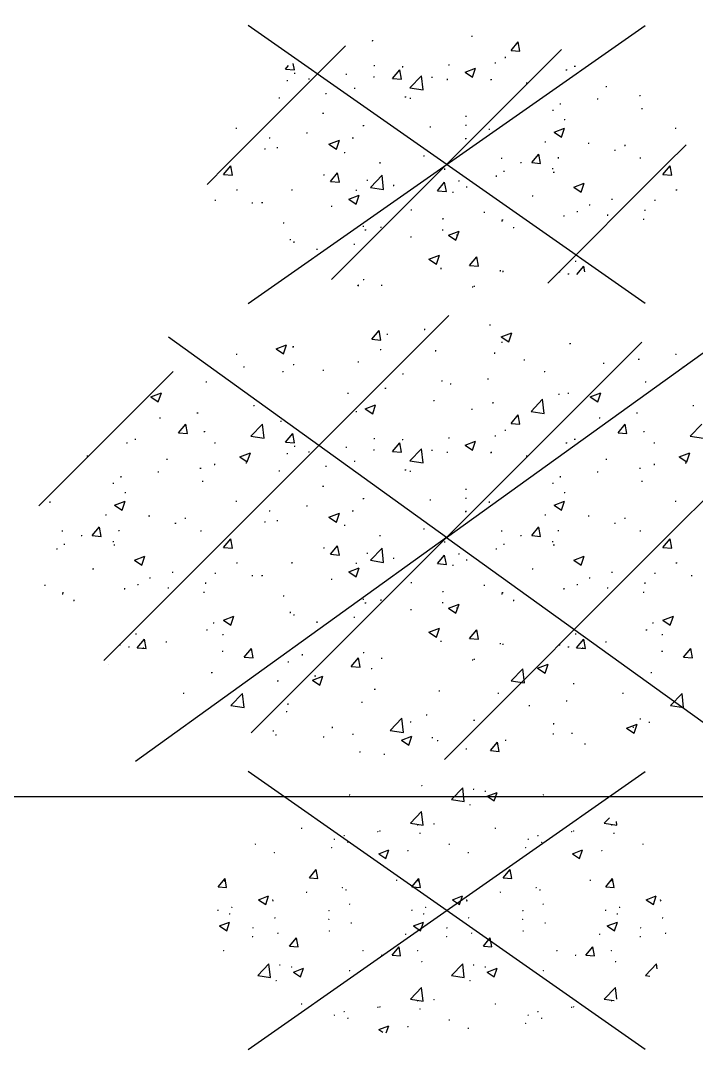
# Model space of a CAD drawing. Header units: metres. Extents: x -77 to 448, y 4806 to 5239.
# Drawn here: x -29.941 to -28.128, y 4937.625 to 4940.384 of the extents above; entities that cross this region are included whole.
import ezdxf
from ezdxf.enums import TextEntityAlignment as Align

# ---------------------------------------------------------------- set-up
doc = ezdxf.new("R2010")
doc.units = ezdxf.units.M
doc.layers.add('V-WE-VH-OPENVERHARDING_STRAATBAKSTEEN-S', color=90, linetype='Continuous', lineweight=25)
doc.styles.add('NLCS-ISO', font='NLCS-ISO.ttf')

# ---------------------------------------------------------------- blocks, each defined once
blk = doc.blocks.new('V-SVH-FUNDERING_GRANULAAT_MENG_01_KL-SO')
for p, q in [((-2.662, -1.864), (2.662, 1.864)), ((2.662, -1.864), (-2.662, 1.864)), ((-0.337, 1.674), (-0.331, 1.674)), ((-0.334, 1.676), (-0.334, 1.671)), ((-1.305, 1.551), (-1.299, 1.551)), ((-1.302, 1.554), (-1.302, 1.548)), ((0.068, 1.486), (0.217, 1.641)), ((0.238, 1.459), (0.217, 1.641)), ((0.358, 1.625), (0.364, 1.625)), ((0.361, 1.628), (0.361, 1.623)), ((0.515, 1.599), (0.521, 1.599)), ((0.518, 1.602), (0.518, 1.596)), ((0.545, 1.531), (0.679, 1.582)), ((0.545, 1.531), (0.64, 1.467)), ((0.64, 1.467), (0.679, 1.582)), ((1.294, 1.551), (1.3, 1.551)), ((1.297, 1.553), (1.297, 1.548)), ((0.068, 1.486), (0.238, 1.459)), ((0.31, 1.416), (0.316, 1.416)), ((0.313, 1.419), (0.313, 1.413)), ((-0.486, 1.169), (-0.336, 1.324)), ((-0.315, 1.142), (-0.336, 1.324)), ((2.113, 1.169), (2.184, 1.242)), ((-1.946, 1.106), (-1.946, 1.1)), ((-0.486, 1.169), (-0.315, 1.142)), ((-0.392, 1.147), (-0.386, 1.147)), ((-0.389, 1.149), (-0.389, 1.144)), ((-0.172, 1.161), (-0.166, 1.161)), ((-0.169, 1.164), (-0.169, 1.158)), ((0.653, 1.106), (0.653, 1.1)), ((2.113, 1.169), (2.284, 1.142)), ((2.208, 1.147), (2.213, 1.147)), ((2.21, 1.149), (2.21, 1.144)), ((2.284, 1.142), (2.278, 1.192)), ((-1.949, 1.103), (-1.943, 1.103)), ((-1.378, 1.002), (-1.372, 1.002)), ((-1.375, 1.005), (-1.375, 0.999)), ((-0.926, 1.059), (-0.92, 1.059)), ((-0.923, 1.062), (-0.923, 1.057)), ((-0.898, 1.065), (-0.892, 1.065)), ((-0.895, 1.068), (-0.895, 1.063)), ((-0.36, 1.036), (-0.355, 1.036)), ((-0.357, 1.038), (-0.357, 1.033)), ((0.65, 1.103), (0.656, 1.103)), ((1.221, 1.002), (1.227, 1.002)), ((1.224, 1.005), (1.224, 0.999)), ((1.673, 1.059), (1.679, 1.059)), ((1.676, 1.062), (1.676, 1.057)), ((1.701, 1.065), (1.707, 1.065)), ((1.704, 1.068), (1.704, 1.063)), ((2.239, 1.036), (2.245, 1.036)), ((2.242, 1.038), (2.242, 1.033)), ((-2.568, 0.888), (-2.562, 0.888)), ((-2.565, 0.891), (-2.565, 0.886)), ((-1.545, 0.845), (-1.539, 0.845)), ((-1.542, 0.848), (-1.542, 0.842)), ((-1.509, 0.955), (-1.504, 0.955)), ((-1.506, 0.958), (-1.506, 0.952)), ((-1.328, 0.913), (-1.323, 0.913)), ((-1.325, 0.916), (-1.325, 0.91)), ((0.031, 0.888), (0.037, 0.888)), ((0.034, 0.891), (0.034, 0.886)), ((1.054, 0.845), (1.06, 0.845)), ((1.057, 0.848), (1.057, 0.842)), ((1.09, 0.955), (1.096, 0.955)), ((1.093, 0.958), (1.093, 0.952)), ((1.271, 0.913), (1.276, 0.913)), ((1.274, 0.916), (1.274, 0.91)), ((2.63, 0.888), (2.636, 0.888)), ((2.633, 0.891), (2.633, 0.886)), ((-2.312, 0.778), (-2.307, 0.778)), ((-2.31, 0.781), (-2.31, 0.775)), ((-0.91, 0.759), (-0.776, 0.811)), ((-0.91, 0.759), (-0.815, 0.695)), ((-0.815, 0.695), (-0.776, 0.811)), ((-0.522, 0.802), (-0.516, 0.802)), ((-0.519, 0.805), (-0.519, 0.799)), ((0.287, 0.778), (0.292, 0.778)), ((0.29, 0.781), (0.29, 0.775)), ((1.689, 0.759), (1.823, 0.811)), ((1.689, 0.759), (1.784, 0.695)), ((1.784, 0.695), (1.823, 0.811)), ((2.077, 0.802), (2.083, 0.802)), ((2.08, 0.805), (2.08, 0.799)), ((-3.063, 0.316), (-2.971, 0.426)), ((-2.949, 0.306), (-2.971, 0.426)), ((-1.839, 0.437), (-1.747, 0.547)), ((-1.839, 0.437), (-1.725, 0.427)), ((-1.725, 0.427), (-1.747, 0.547)), ((-0.464, 0.316), (-0.372, 0.426)), ((-0.35, 0.306), (-0.372, 0.426)), ((0.76, 0.437), (0.852, 0.547)), ((0.76, 0.437), (0.875, 0.427)), ((0.875, 0.427), (0.852, 0.547)), ((2.135, 0.316), (2.227, 0.426)), ((2.249, 0.306), (2.227, 0.426)), ((-3.063, 0.316), (-2.949, 0.306)), ((-2.983, 0.398), (-2.977, 0.398)), ((-2.98, 0.4), (-2.98, 0.395)), ((-1.402, 0.309), (-1.397, 0.309)), ((-1.399, 0.312), (-1.399, 0.307)), ((-1.349, 0.278), (-1.349, 0.272)), ((-0.676, 0.405), (-0.671, 0.405)), ((-0.673, 0.408), (-0.673, 0.402)), ((-0.464, 0.316), (-0.35, 0.306)), ((-0.384, 0.398), (-0.378, 0.398)), ((-0.381, 0.4), (-0.381, 0.395)), ((1.197, 0.309), (1.203, 0.309)), ((1.2, 0.312), (1.2, 0.307)), ((1.25, 0.278), (1.25, 0.272)), ((1.923, 0.405), (1.928, 0.405)), ((1.926, 0.408), (1.926, 0.402)), ((2.135, 0.316), (2.249, 0.306)), ((2.216, 0.398), (2.221, 0.398)), ((2.218, 0.4), (2.218, 0.395)), ((-2.521, 0.141), (-2.386, 0.193)), ((-2.521, 0.141), (-2.425, 0.077)), ((-2.425, 0.077), (-2.386, 0.193)), ((-2.336, 0.14), (-2.33, 0.14)), ((-2.333, 0.143), (-2.333, 0.137)), ((-1.882, 0.246), (-1.876, 0.246)), ((-1.879, 0.249), (-1.879, 0.243)), ((-1.352, 0.275), (-1.346, 0.275)), ((0.079, 0.141), (0.213, 0.193)), ((0.079, 0.141), (0.174, 0.077)), ((0.174, 0.077), (0.213, 0.193)), ((0.263, 0.14), (0.269, 0.14)), ((0.266, 0.143), (0.266, 0.137)), ((0.717, 0.246), (0.723, 0.246)), ((0.72, 0.249), (0.72, 0.243)), ((1.247, 0.275), (1.253, 0.275)), ((2.678, 0.141), (2.812, 0.193)), ((2.678, 0.141), (2.773, 0.077)), ((2.773, 0.077), (2.812, 0.193)), ((2.862, 0.14), (2.868, 0.14)), ((2.865, 0.143), (2.865, 0.137)), ((-3.07, 0.003), (-3.064, 0.003)), ((-3.067, 0.006), (-3.067, 0)), ((-2.883, 0.042), (-2.878, 0.042)), ((-2.88, 0.045), (-2.88, 0.039)), ((-2.331, 0.128), (-2.325, 0.128)), ((-2.328, 0.131), (-2.328, 0.126)), ((-1.307, 0.085), (-1.302, 0.085)), ((-1.304, 0.088), (-1.304, 0.082)), ((-0.471, 0.003), (-0.465, 0.003)), ((-0.468, 0.006), (-0.468, 0)), ((-0.284, 0.042), (-0.278, 0.042)), ((-0.281, 0.045), (-0.281, 0.039)), ((0.269, 0.128), (0.274, 0.128)), ((0.271, 0.131), (0.271, 0.126)), ((1.292, 0.085), (1.297, 0.085)), ((1.295, 0.088), (1.295, 0.082)), ((2.128, 0.003), (2.134, 0.003)), ((2.131, 0.006), (2.131, 0)), ((2.315, 0.042), (2.321, 0.042)), ((2.318, 0.045), (2.318, 0.039)), ((2.868, 0.128), (2.873, 0.128)), ((2.871, 0.131), (2.871, 0.126)), ((-2.913, -0.046), (-2.907, -0.046)), ((-2.91, -0.043), (-2.91, -0.049)), ((-2.306, -0.098), (-2.3, -0.098)), ((-2.303, -0.096), (-2.303, -0.101)), ((-1.583, -0.12), (-1.577, -0.12)), ((-1.58, -0.003), (-1.574, -0.003)), ((-1.58, -0.117), (-1.58, -0.123)), ((-1.577, 0), (-1.577, -0.006)), ((-0.314, -0.046), (-0.308, -0.046)), ((-0.311, -0.043), (-0.311, -0.049)), ((0.293, -0.098), (0.299, -0.098)), ((0.296, -0.096), (0.296, -0.101)), ((1.016, -0.12), (1.022, -0.12)), ((1.019, -0.003), (1.025, -0.003)), ((1.019, -0.117), (1.019, -0.123)), ((1.022, 0), (1.022, -0.006)), ((2.285, -0.046), (2.291, -0.046)), ((2.288, -0.043), (2.288, -0.049)), ((2.892, -0.098), (2.898, -0.098)), ((2.895, -0.096), (2.895, -0.101)), ((-3.043, -0.209), (-2.909, -0.157)), ((-3.043, -0.209), (-2.948, -0.273)), ((-2.948, -0.273), (-2.909, -0.157)), ((-2.599, -0.232), (-2.593, -0.232)), ((-2.596, -0.23), (-2.596, -0.235)), ((-1.576, -0.276), (-1.57, -0.276)), ((-1.573, -0.273), (-1.573, -0.279)), ((-1.282, -0.169), (-1.276, -0.169)), ((-1.279, -0.166), (-1.279, -0.172)), ((-0.444, -0.209), (-0.31, -0.157)), ((-0.444, -0.209), (-0.348, -0.273)), ((-0.348, -0.273), (-0.31, -0.157)), ((0, -0.232), (0.006, -0.232)), ((0.003, -0.23), (0.003, -0.235)), ((1.023, -0.276), (1.029, -0.276)), ((1.026, -0.273), (1.026, -0.279)), ((1.317, -0.169), (1.323, -0.169)), ((1.32, -0.166), (1.32, -0.172)), ((2.155, -0.209), (2.29, -0.157)), ((2.155, -0.209), (2.251, -0.273)), ((2.251, -0.273), (2.29, -0.157)), ((2.599, -0.232), (2.605, -0.232)), ((2.602, -0.23), (2.602, -0.235)), ((-2.605, -0.349), (-2.599, -0.349)), ((-2.602, -0.346), (-2.602, -0.351)), ((-2.266, -0.304), (-2.26, -0.304)), ((-2.263, -0.301), (-2.263, -0.307)), ((-2.105, -0.479), (-2.013, -0.369)), ((-1.99, -0.489), (-2.013, -0.369)), ((-0.553, -0.319), (-0.547, -0.319)), ((-0.55, -0.316), (-0.55, -0.322)), ((-0.006, -0.349), (0, -0.349)), ((-0.003, -0.346), (-0.003, -0.351)), ((0.333, -0.304), (0.339, -0.304)), ((0.336, -0.301), (0.336, -0.307)), ((0.494, -0.479), (0.586, -0.369)), ((0.609, -0.489), (0.586, -0.369)), ((2.046, -0.319), (2.052, -0.319)), ((2.049, -0.316), (2.049, -0.322)), ((2.593, -0.349), (2.599, -0.349)), ((2.596, -0.346), (2.596, -0.351)), ((2.932, -0.304), (2.938, -0.304)), ((2.935, -0.301), (2.935, -0.307)), ((-2.993, -0.536), (-2.987, -0.536)), ((-2.99, -0.533), (-2.99, -0.539)), ((-2.105, -0.479), (-1.99, -0.489)), ((-1.124, -0.54), (-1.118, -0.54)), ((-1.121, -0.538), (-1.121, -0.543)), ((-0.73, -0.6), (-0.638, -0.49)), ((-0.616, -0.61), (-0.638, -0.49)), ((-0.394, -0.536), (-0.388, -0.536)), ((-0.391, -0.533), (-0.391, -0.539)), ((0.494, -0.479), (0.609, -0.489)), ((1.476, -0.54), (1.481, -0.54)), ((1.478, -0.538), (1.478, -0.543)), ((1.869, -0.6), (1.961, -0.49)), ((1.983, -0.61), (1.961, -0.49)), ((2.205, -0.536), (2.211, -0.536)), ((2.208, -0.533), (2.208, -0.539)), ((-0.874, -0.6), (-0.868, -0.6)), ((-0.871, -0.597), (-0.871, -0.602)), ((-0.73, -0.6), (-0.616, -0.61)), ((-0.337, -0.684), (-0.331, -0.684)), ((-0.334, -0.681), (-0.334, -0.687)), ((1.725, -0.6), (1.731, -0.6)), ((1.728, -0.597), (1.728, -0.602)), ((1.869, -0.6), (1.983, -0.61)), ((2.262, -0.684), (2.268, -0.684)), ((2.265, -0.681), (2.265, -0.687)), ((-2.531, -0.872), (-2.382, -0.716)), ((-2.361, -0.898), (-2.382, -0.716)), ((-2.241, -0.732), (-2.236, -0.732)), ((-2.238, -0.729), (-2.238, -0.735)), ((-2.084, -0.759), (-2.078, -0.759)), ((-2.081, -0.756), (-2.081, -0.762)), ((-2.054, -0.827), (-1.92, -0.775)), ((-2.054, -0.827), (-1.959, -0.891)), ((-1.959, -0.891), (-1.92, -0.775)), ((-1.305, -0.807), (-1.299, -0.807)), ((-1.302, -0.804), (-1.302, -0.81)), ((0.068, -0.872), (0.217, -0.716)), ((0.238, -0.898), (0.217, -0.716)), ((0.358, -0.732), (0.364, -0.732)), ((0.361, -0.729), (0.361, -0.735)), ((0.515, -0.759), (0.521, -0.759)), ((0.518, -0.756), (0.518, -0.762)), ((0.545, -0.827), (0.679, -0.775)), ((0.545, -0.827), (0.64, -0.891)), ((0.64, -0.891), (0.679, -0.775)), ((1.294, -0.807), (1.3, -0.807)), ((1.297, -0.804), (1.297, -0.81)), ((2.667, -0.872), (2.816, -0.716)), ((2.824, -0.783), (2.816, -0.716)), ((-2.531, -0.872), (-2.361, -0.898)), ((-2.289, -0.942), (-2.283, -0.942)), ((-2.286, -0.939), (-2.286, -0.945)), ((0.068, -0.872), (0.238, -0.898)), ((0.31, -0.942), (0.316, -0.942)), ((0.313, -0.939), (0.313, -0.945)), ((2.667, -0.872), (2.724, -0.881)), ((-0.486, -1.189), (-0.336, -1.034)), ((-0.315, -1.216), (-0.336, -1.034)), ((2.113, -1.189), (2.263, -1.034)), ((2.281, -1.191), (2.263, -1.034)), ((-0.486, -1.189), (-0.315, -1.216)), ((-0.392, -1.211), (-0.386, -1.211)), ((-0.389, -1.208), (-0.389, -1.214)), ((-0.172, -1.197), (-0.166, -1.197)), ((-0.169, -1.194), (-0.169, -1.2)), ((2.113, -1.189), (2.246, -1.21)), ((2.208, -1.211), (2.213, -1.211)), ((2.21, -1.208), (2.21, -1.214)), ((-1.949, -1.255), (-1.943, -1.255)), ((-1.946, -1.252), (-1.946, -1.258)), ((-1.378, -1.355), (-1.372, -1.355)), ((-1.375, -1.353), (-1.375, -1.358)), ((-0.926, -1.298), (-0.92, -1.298)), ((-0.923, -1.295), (-0.923, -1.301)), ((-0.898, -1.292), (-0.892, -1.292)), ((-0.895, -1.289), (-0.895, -1.295)), ((-0.36, -1.322), (-0.355, -1.322)), ((-0.357, -1.319), (-0.357, -1.325)), ((0.65, -1.255), (0.656, -1.255)), ((0.653, -1.252), (0.653, -1.258)), ((1.221, -1.355), (1.227, -1.355)), ((1.224, -1.353), (1.224, -1.358)), ((1.673, -1.298), (1.679, -1.298)), ((1.676, -1.295), (1.676, -1.301)), ((1.701, -1.292), (1.707, -1.292)), ((1.704, -1.289), (1.704, -1.295)), ((-1.509, -1.403), (-1.504, -1.403)), ((-1.506, -1.4), (-1.506, -1.406)), ((-1.328, -1.445), (-1.323, -1.445)), ((-1.325, -1.442), (-1.325, -1.448)), ((0.031, -1.469), (0.037, -1.469)), ((0.034, -1.466), (0.034, -1.472)), ((1.054, -1.513), (1.06, -1.513)), ((1.057, -1.51), (1.057, -1.515)), ((1.09, -1.403), (1.096, -1.403)), ((1.093, -1.4), (1.093, -1.406)), ((1.271, -1.445), (1.276, -1.445)), ((1.274, -1.442), (1.274, -1.448)), ((-0.91, -1.598), (-0.776, -1.547)), ((-0.91, -1.598), (-0.855, -1.635)), ((-0.808, -1.643), (-0.776, -1.547)), ((-0.522, -1.556), (-0.516, -1.556)), ((-0.519, -1.553), (-0.519, -1.559)), ((0.287, -1.58), (0.292, -1.58)), ((0.29, -1.577), (0.29, -1.583))]:
    blk.add_line(p, q)
at = {"style": 'NLCS-ISO'}
blk.add_attdef('KLEUR', text='', height=1.8, dxfattribs=at).set_placement((4.25, 0), align=Align.MIDDLE_LEFT)
blk = doc.blocks.new('V-SVH-FUNDERING_GRANULAAT_MENG_02-SO')
for p, q in [((-2.946, 0), (0.029, 2.975)), ((-1.002, 2.658), (-0.906, 2.773)), ((-0.883, 2.647), (-0.906, 2.773)), ((-0.3, 2.79), (-0.29, 2.79)), ((-0.295, 2.795), (-0.295, 2.785)), ((0.576, 2.849), (0.586, 2.849)), ((0.581, 2.854), (0.581, 2.844)), ((0, 0), (-3.728, 2.684)), ((-1.002, 2.658), (-0.883, 2.647)), ((-0.801, 2.724), (-0.791, 2.724)), ((-0.796, 2.729), (-0.796, 2.719)), ((0, 0), (3.728, 2.684)), ((0.734, 2.689), (0.874, 2.743)), ((0.734, 2.689), (0.833, 2.622)), ((0.742, 2.625), (0.742, 2.615)), ((0.833, 2.622), (0.874, 2.743)), ((-2.285, 2.529), (-2.145, 2.583)), ((-2.285, 2.529), (-2.185, 2.462)), ((-2.185, 2.462), (-2.145, 2.583)), ((-2.064, 2.558), (-2.054, 2.558)), ((-2.059, 2.563), (-2.059, 2.553)), ((-0.892, 2.521), (-0.882, 2.521)), ((-0.887, 2.526), (-0.887, 2.516)), ((-0.153, 2.504), (-0.143, 2.504)), ((-0.148, 2.509), (-0.148, 2.499)), ((0, 0), (2.619, 2.619)), ((0.737, 2.62), (0.747, 2.62)), ((1.65, 2.601), (1.66, 2.601)), ((1.655, 2.606), (1.655, 2.596)), ((-2.821, 2.458), (-2.811, 2.458)), ((-2.816, 2.463), (-2.816, 2.453)), ((-1.191, 2.354), (-1.181, 2.354)), ((-1.186, 2.359), (-1.186, 2.349)), ((0.639, 2.473), (0.649, 2.473)), ((0.644, 2.478), (0.644, 2.468)), ((1.034, 2.382), (1.044, 2.382)), ((1.039, 2.387), (1.039, 2.377)), ((2.571, 2.392), (2.581, 2.392)), ((2.576, 2.397), (2.576, 2.387)), ((3.071, 2.458), (3.079, 2.458)), ((3.076, 2.459), (3.076, 2.453)), ((-5.469, 0.424), (-3.667, 2.225)), ((-2.725, 2.288), (-2.715, 2.288)), ((-2.72, 2.293), (-2.72, 2.283)), ((-2.202, 2.226), (-2.192, 2.226)), ((-2.197, 2.231), (-2.197, 2.221)), ((-2.058, 2.32), (-2.048, 2.32)), ((-2.053, 2.325), (-2.053, 2.315)), ((-1.659, 2.242), (-1.649, 2.242)), ((-1.654, 2.247), (-1.654, 2.237)), ((1.308, 2.226), (1.318, 2.226)), ((1.313, 2.231), (1.313, 2.221)), ((2.1, 2.335), (2.11, 2.335)), ((2.105, 2.34), (2.105, 2.33)), ((3.167, 2.288), (3.177, 2.288)), ((3.172, 2.293), (3.172, 2.283)), ((-3.228, 2.085), (-3.218, 2.085)), ((-3.223, 2.09), (-3.223, 2.08)), ((-0.592, 2.195), (-0.582, 2.195)), ((-0.587, 2.2), (-0.587, 2.19)), ((-0.069, 2.101), (-0.059, 2.101)), ((-0.064, 2.106), (-0.064, 2.096)), ((0.55, 2.126), (0.56, 2.126)), ((0.555, 2.131), (0.555, 2.121)), ((2.664, 2.085), (2.674, 2.085)), ((2.669, 2.09), (2.669, 2.08)), ((-3.965, 1.884), (-3.825, 1.938)), ((-3.866, 1.817), (-3.825, 1.938)), ((-1.327, 1.935), (-1.317, 1.935)), ((-1.322, 1.94), (-1.322, 1.93)), ((-0.826, 2.001), (-0.816, 2.001)), ((-0.821, 2.006), (-0.821, 1.996)), ((0.049, 2.06), (0.059, 2.06)), ((0.054, 2.065), (0.054, 2.055)), ((1.625, 1.935), (1.635, 1.935)), ((1.63, 1.94), (1.63, 1.93)), ((1.927, 1.884), (2.067, 1.938)), ((2.027, 1.817), (2.068, 1.938)), ((-3.965, 1.884), (-3.866, 1.817)), ((-0.177, 1.838), (-0.167, 1.838)), ((-0.172, 1.843), (-0.172, 1.833)), ((0.615, 1.807), (0.625, 1.807)), ((0.62, 1.812), (0.62, 1.802)), ((1.132, 1.69), (1.288, 1.852)), ((1.31, 1.662), (1.288, 1.852)), ((1.501, 1.92), (1.511, 1.92)), ((1.506, 1.925), (1.506, 1.915)), ((1.927, 1.884), (2.027, 1.817)), ((-3.347, 1.669), (-3.337, 1.669)), ((-3.342, 1.674), (-3.342, 1.664)), ((-2.59, 1.769), (-2.58, 1.769)), ((-2.585, 1.774), (-2.585, 1.764)), ((-1.216, 1.688), (-1.206, 1.688)), ((-1.211, 1.693), (-1.211, 1.683)), ((-1.091, 1.724), (-0.951, 1.778)), ((-1.091, 1.724), (-0.991, 1.657)), ((-0.991, 1.657), (-0.951, 1.778)), ((0.335, 1.72), (0.345, 1.72)), ((0.34, 1.725), (0.34, 1.715)), ((1.132, 1.69), (1.31, 1.662)), ((2.545, 1.669), (2.555, 1.669)), ((2.55, 1.674), (2.55, 1.664)), ((3.303, 1.769), (3.313, 1.769)), ((3.308, 1.774), (3.308, 1.764)), ((-3.848, 1.603), (-3.838, 1.603)), ((-3.843, 1.608), (-3.843, 1.598)), ((-3.594, 1.404), (-3.497, 1.519)), ((-3.474, 1.394), (-3.497, 1.519)), ((-2.626, 1.359), (-2.47, 1.521)), ((-2.448, 1.331), (-2.47, 1.521)), ((-2.226, 1.56), (-2.216, 1.56)), ((-2.221, 1.565), (-2.221, 1.555)), ((0.864, 1.53), (0.961, 1.645)), ((0.864, 1.53), (0.984, 1.52)), ((0.984, 1.519), (0.961, 1.645)), ((2.045, 1.603), (2.055, 1.603)), ((2.05, 1.608), (2.05, 1.598)), ((2.299, 1.404), (2.395, 1.519)), ((2.418, 1.394), (2.395, 1.519)), ((2.946, 0), (4.597, 1.65)), ((3.266, 1.359), (3.422, 1.521)), ((-3.594, 1.404), (-3.474, 1.394)), ((-3.253, 1.419), (-3.243, 1.419)), ((-3.248, 1.424), (-3.248, 1.414)), ((-2.159, 1.279), (-2.063, 1.394)), ((-2.04, 1.268), (-2.063, 1.394)), ((0.781, 1.437), (0.791, 1.437)), ((0.786, 1.442), (0.786, 1.432)), ((2.299, 1.404), (2.418, 1.394)), ((2.64, 1.419), (2.65, 1.419)), ((2.645, 1.424), (2.645, 1.414)), ((-4.292, 1.269), (-4.282, 1.269)), ((-4.287, 1.274), (-4.287, 1.264)), ((-4.179, 1.317), (-4.169, 1.317)), ((-4.174, 1.322), (-4.174, 1.312)), ((-3.113, 1.27), (-3.103, 1.27)), ((-3.108, 1.275), (-3.108, 1.265)), ((-2.626, 1.359), (-2.448, 1.331)), ((-2.159, 1.279), (-2.04, 1.268)), ((-0.975, 1.327), (-0.965, 1.327)), ((-0.97, 1.332), (-0.97, 1.322)), ((-0.725, 1.153), (-0.628, 1.268)), ((-0.605, 1.143), (-0.628, 1.268)), ((-0.595, 1.312), (-0.585, 1.312)), ((-0.59, 1.317), (-0.59, 1.307)), ((0.024, 1.337), (0.034, 1.337)), ((0.029, 1.342), (0.029, 1.332)), ((0.247, 1.239), (0.387, 1.293)), ((0.347, 1.172), (0.387, 1.293)), ((0.647, 1.363), (0.657, 1.363)), ((0.652, 1.368), (0.652, 1.358)), ((1.601, 1.269), (1.611, 1.269)), ((1.606, 1.274), (1.606, 1.264)), ((1.713, 1.317), (1.723, 1.317)), ((1.718, 1.322), (1.718, 1.312)), ((2.78, 1.27), (2.79, 1.27)), ((2.785, 1.275), (2.785, 1.265)), ((3.266, 1.359), (3.444, 1.331)), ((-2.771, 1.079), (-2.631, 1.133)), ((-2.672, 1.012), (-2.631, 1.133)), ((-2.141, 1.127), (-2.131, 1.127)), ((-2.136, 1.132), (-2.136, 1.122)), ((-2.046, 1.223), (-2.036, 1.223)), ((-2.041, 1.228), (-2.041, 1.218)), ((-1.853, 1.147), (-1.843, 1.147)), ((-1.848, 1.152), (-1.848, 1.142)), ((-1.352, 1.212), (-1.342, 1.212)), ((-1.347, 1.217), (-1.347, 1.207)), ((-0.98, 1.176), (-0.97, 1.176)), ((-0.975, 1.181), (-0.975, 1.171)), ((-0.725, 1.153), (-0.605, 1.143)), ((-0.492, 1.028), (-0.336, 1.19)), ((-0.314, 1), (-0.336, 1.19)), ((-0.201, 1.172), (-0.191, 1.172)), ((-0.196, 1.177), (-0.196, 1.167)), ((0.002, 1.142), (0.012, 1.142)), ((0.007, 1.147), (0.007, 1.137)), ((0.247, 1.239), (0.347, 1.172)), ((0.591, 1.141), (0.601, 1.141)), ((0.596, 1.146), (0.596, 1.136)), ((3.121, 1.079), (3.261, 1.133)), ((3.221, 1.012), (3.261, 1.133)), ((-4.824, 1.095), (-4.814, 1.095)), ((-4.819, 1.1), (-4.819, 1.09)), ((-3.758, 1.048), (-3.748, 1.048)), ((-3.753, 1.053), (-3.753, 1.043)), ((-3.116, 0.98), (-3.106, 0.98)), ((-3.111, 0.985), (-3.111, 0.975)), ((-2.771, 1.079), (-2.672, 1.012)), ((-2.691, 1.001), (-2.681, 1.001)), ((-2.686, 1.006), (-2.686, 0.996)), ((-1.24, 1.022), (-1.23, 1.022)), ((-1.235, 1.027), (-1.235, 1.017)), ((-0.492, 1.028), (-0.314, 1)), ((1.068, 1.095), (1.078, 1.095)), ((1.073, 1.1), (1.073, 1.09)), ((2.135, 1.048), (2.145, 1.048)), ((2.14, 1.053), (2.14, 1.043)), ((2.777, 0.98), (2.787, 0.98)), ((2.782, 0.985), (2.782, 0.975)), ((3.121, 1.079), (3.221, 1.012)), ((3.201, 1.001), (3.211, 1.001)), ((3.206, 1.006), (3.206, 0.996)), ((-3.873, 0.881), (-3.863, 0.881)), ((-3.868, 0.886), (-3.868, 0.876)), ((-3.307, 0.927), (-3.297, 0.927)), ((-3.302, 0.932), (-3.302, 0.922)), ((-2.25, 0.894), (-2.24, 0.894)), ((-2.245, 0.899), (-2.245, 0.889)), ((-1.625, 0.954), (-1.615, 0.954)), ((-1.62, 0.959), (-1.62, 0.949)), ((-0.558, 0.908), (-0.548, 0.908)), ((-0.553, 0.913), (-0.553, 0.903)), ((-0.495, 0.888), (-0.485, 0.888)), ((-0.49, 0.893), (-0.49, 0.883)), ((2.019, 0.881), (2.029, 0.881)), ((2.024, 0.886), (2.024, 0.876)), ((2.585, 0.927), (2.595, 0.927)), ((2.59, 0.932), (2.59, 0.922)), ((-4.474, 0.727), (-4.464, 0.727)), ((-4.469, 0.732), (-4.469, 0.722)), ((-4.374, 0.815), (-4.364, 0.815)), ((-4.369, 0.82), (-4.369, 0.81)), ((-3.277, 0.753), (-3.267, 0.753)), ((-3.272, 0.758), (-3.272, 0.748)), ((-1.657, 0.693), (-1.657, 0.683)), ((1.419, 0.727), (1.429, 0.727)), ((1.424, 0.732), (1.424, 0.722)), ((1.518, 0.815), (1.528, 0.815)), ((1.523, 0.82), (1.523, 0.81)), ((2.615, 0.753), (2.625, 0.753)), ((2.62, 0.758), (2.62, 0.748)), ((-4.316, 0.603), (-4.306, 0.603)), ((-4.311, 0.608), (-4.311, 0.598)), ((-1.662, 0.688), (-1.652, 0.688)), ((0.255, 0.648), (0.265, 0.648)), ((0.26, 0.653), (0.26, 0.643)), ((1.577, 0.603), (1.587, 0.603)), ((1.582, 0.608), (1.582, 0.598)), ((-5.326, 0.475), (-5.316, 0.475)), ((-5.321, 0.48), (-5.321, 0.47)), ((-4.452, 0.434), (-4.312, 0.488)), ((-4.452, 0.434), (-4.352, 0.367)), ((-4.352, 0.367), (-4.312, 0.488)), ((-2.828, 0.488), (-2.818, 0.488)), ((-2.823, 0.493), (-2.823, 0.483)), ((-1.878, 0.424), (-1.868, 0.424)), ((-1.873, 0.429), (-1.873, 0.419)), ((-1.121, 0.523), (-1.111, 0.523)), ((-1.116, 0.528), (-1.116, 0.518)), ((-0.226, 0.506), (-0.216, 0.506)), ((-0.221, 0.511), (-0.221, 0.501)), ((0.252, 0.527), (0.262, 0.527)), ((0.257, 0.532), (0.257, 0.522)), ((0.566, 0.475), (0.576, 0.475)), ((0.571, 0.48), (0.571, 0.47)), ((1.441, 0.434), (1.581, 0.488)), ((1.441, 0.434), (1.54, 0.367)), ((1.54, 0.367), (1.581, 0.488)), ((3.064, 0.488), (3.074, 0.488)), ((3.069, 0.493), (3.069, 0.483)), ((-4.575, 0.303), (-4.565, 0.303)), ((-4.57, 0.308), (-4.57, 0.298)), ((-3.995, 0.288), (-3.985, 0.288)), ((-3.99, 0.293), (-3.99, 0.283)), ((-2.379, 0.358), (-2.369, 0.358)), ((-2.374, 0.363), (-2.374, 0.353)), ((-1.577, 0.274), (-1.437, 0.327)), ((-1.478, 0.206), (-1.437, 0.327)), ((-1.264, 0.356), (-1.254, 0.356)), ((-1.259, 0.361), (-1.259, 0.351)), ((0.251, 0.35), (0.261, 0.35)), ((0.256, 0.355), (0.256, 0.345)), ((1.317, 0.303), (1.327, 0.303)), ((1.322, 0.308), (1.322, 0.298)), ((1.898, 0.288), (1.908, 0.288)), ((1.903, 0.293), (1.903, 0.283)), ((-4.751, 0.026), (-4.654, 0.141)), ((-4.631, 0.015), (-4.654, 0.14)), ((-3.642, 0.191), (-3.632, 0.191)), ((-3.637, 0.196), (-3.637, 0.186)), ((-3.509, 0.257), (-3.499, 0.257)), ((-3.504, 0.262), (-3.504, 0.252)), ((-2.442, 0.21), (-2.432, 0.21)), ((-2.437, 0.215), (-2.437, 0.205)), ((-2.275, 0.228), (-2.265, 0.228)), ((-2.27, 0.233), (-2.27, 0.223)), ((-1.577, 0.274), (-1.478, 0.206)), ((-1.375, 0.163), (-1.365, 0.163)), ((-1.37, 0.168), (-1.37, 0.158)), ((1.142, 0.026), (1.238, 0.141)), ((1.261, 0.015), (1.238, 0.14)), ((2.25, 0.191), (2.26, 0.191)), ((2.255, 0.196), (2.255, 0.186)), ((2.384, 0.257), (2.394, 0.257)), ((2.389, 0.262), (2.389, 0.252)), ((-5.161, 0.087), (-5.151, 0.087)), ((-5.156, 0.092), (-5.156, 0.082)), ((-4.9, 0.026), (-4.89, 0.026)), ((-4.895, 0.031), (-4.895, 0.021)), ((-4.751, 0.026), (-4.631, 0.015)), ((-4.4, 0.092), (-4.39, 0.092)), ((-4.395, 0.097), (-4.395, 0.087)), ((0, 0), (-4.172, -3.003)), ((-3.301, 0.088), (-3.291, 0.088)), ((-3.296, 0.093), (-3.296, 0.083)), ((-0.898, 0.025), (-0.888, 0.025)), ((-0.893, 0.03), (-0.893, 0.02)), ((-0.309, 0.116), (-0.299, 0.116)), ((-0.304, 0.121), (-0.304, 0.111)), ((0.732, 0.087), (0.742, 0.087)), ((0.737, 0.092), (0.737, 0.082)), ((0.992, 0.026), (1.002, 0.026)), ((0.997, 0.031), (0.997, 0.021)), ((1.142, 0.026), (1.261, 0.015)), ((1.493, 0.092), (1.503, 0.092)), ((1.498, 0.097), (1.498, 0.087)), ((2.591, 0.088), (2.601, 0.088)), ((2.596, 0.093), (2.596, 0.083)), ((-5.131, -0.091), (-5.121, -0.091)), ((-5.126, -0.086), (-5.126, -0.096)), ((-4.597, -1.65), (-2.946, 0)), ((-4.475, -0.054), (-4.465, -0.054)), ((-4.47, -0.049), (-4.47, -0.059)), ((-4.462, -0.101), (-4.452, -0.101)), ((-4.457, -0.096), (-4.457, -0.106)), ((-2.992, -0.133), (-2.895, -0.018)), ((-2.992, -0.133), (-2.872, -0.144)), ((-2.872, -0.144), (-2.895, -0.018)), ((-2.619, -2.619), (0, 0)), ((-1.645, -0.134), (-1.645, -0.144)), ((-1.557, -0.226), (-1.461, -0.111)), ((-1.437, -0.236), (-1.461, -0.111)), ((-0.031, -0.06), (-0.021, -0.06)), ((-0.029, -2.975), (2.946, 0)), ((-0.026, -0.055), (-0.026, -0.065)), ((0, 0), (4.172, -3.003)), ((0.761, -0.091), (0.771, -0.091)), ((0.766, -0.086), (0.766, -0.096)), ((1.417, -0.054), (1.427, -0.054)), ((1.422, -0.049), (1.422, -0.059)), ((1.431, -0.101), (1.441, -0.101)), ((1.436, -0.096), (1.436, -0.106)), ((2.901, -0.133), (2.997, -0.018)), ((2.901, -0.133), (3.02, -0.144)), ((3.02, -0.144), (2.997, -0.018)), ((-5.233, -0.154), (-5.223, -0.154)), ((-5.228, -0.149), (-5.228, -0.159)), ((-4.186, -0.303), (-4.046, -0.249)), ((-4.086, -0.37), (-4.046, -0.249)), ((-1.65, -0.139), (-1.64, -0.139)), ((-1.557, -0.226), (-1.438, -0.236)), ((-1.07, -0.21), (-1.06, -0.21)), ((-1.065, -0.205), (-1.065, -0.215)), ((-1.022, -0.306), (-0.866, -0.144)), ((-0.844, -0.334), (-0.866, -0.144)), ((-0.712, -0.274), (-0.712, -0.284)), ((-0.123, -0.351), (-0.026, -0.237)), ((-0.003, -0.362), (-0.026, -0.237)), ((0.159, -0.22), (0.169, -0.22)), ((0.164, -0.215), (0.164, -0.225)), ((0.66, -0.154), (0.67, -0.154)), ((0.665, -0.149), (0.665, -0.159)), ((1.707, -0.303), (1.847, -0.249)), ((1.806, -0.37), (1.847, -0.249)), ((-4.741, -0.414), (-4.741, -0.424)), ((-4.186, -0.303), (-4.086, -0.37)), ((-2.816, -0.34), (-2.806, -0.34)), ((-2.811, -0.335), (-2.811, -0.345)), ((-2.08, -0.338), (-2.07, -0.338)), ((-2.075, -0.333), (-2.075, -0.343)), ((-1.311, -0.463), (-1.171, -0.409)), ((-1.217, -0.345), (-1.207, -0.345)), ((-1.212, -0.34), (-1.212, -0.35)), ((-1.212, -0.53), (-1.171, -0.409)), ((-1.022, -0.306), (-0.844, -0.334)), ((-0.717, -0.279), (-0.707, -0.279)), ((-0.123, -0.351), (-0.003, -0.362)), ((0.08, -0.372), (0.09, -0.372)), ((0.085, -0.367), (0.085, -0.377)), ((0.264, -0.301), (0.274, -0.301)), ((0.269, -0.296), (0.269, -0.306)), ((1.151, -0.414), (1.151, -0.424)), ((1.707, -0.303), (1.806, -0.37)), ((3.076, -0.34), (3.086, -0.34)), ((3.081, -0.335), (3.081, -0.345)), ((-4.746, -0.419), (-4.736, -0.419)), ((-3.983, -0.54), (-3.973, -0.54)), ((-3.978, -0.535), (-3.978, -0.545)), ((-3.68, -0.465), (-3.67, -0.465)), ((-3.675, -0.46), (-3.675, -0.47)), ((-3.107, -0.479), (-3.097, -0.479)), ((-3.102, -0.474), (-3.102, -0.484)), ((-2.613, -0.512), (-2.603, -0.512)), ((-2.608, -0.507), (-2.608, -0.517)), ((-2.48, -0.511), (-2.47, -0.511)), ((-2.475, -0.506), (-2.475, -0.516)), ((-1.311, -0.463), (-1.212, -0.53)), ((1.146, -0.419), (1.156, -0.419)), ((1.91, -0.54), (1.92, -0.54)), ((1.915, -0.535), (1.915, -0.545)), ((2.213, -0.465), (2.223, -0.465)), ((2.218, -0.46), (2.218, -0.47)), ((2.786, -0.479), (2.796, -0.479)), ((2.791, -0.474), (2.791, -0.484)), ((3.279, -0.512), (3.289, -0.512)), ((3.284, -0.507), (3.284, -0.517)), ((-5.391, -0.64), (-5.381, -0.64)), ((-5.386, -0.635), (-5.386, -0.645)), ((-4.325, -0.687), (-4.315, -0.687)), ((-4.32, -0.682), (-4.32, -0.692)), ((-4.146, -0.629), (-4.136, -0.629)), ((-4.141, -0.624), (-4.141, -0.634)), ((-3.738, -0.677), (-3.728, -0.677)), ((-3.733, -0.672), (-3.733, -0.682)), ((-3.238, -0.611), (-3.228, -0.611)), ((-3.233, -0.606), (-3.233, -0.616)), ((-1.547, -0.559), (-1.537, -0.559)), ((-1.542, -0.554), (-1.542, -0.564)), ((-0.48, -0.606), (-0.47, -0.606)), ((-0.475, -0.601), (-0.475, -0.611)), ((0.501, -0.64), (0.511, -0.64)), ((0.506, -0.635), (0.506, -0.645)), ((1.568, -0.687), (1.578, -0.687)), ((1.573, -0.682), (1.573, -0.692)), ((1.747, -0.629), (1.757, -0.629)), ((1.752, -0.624), (1.752, -0.634)), ((2.154, -0.677), (2.164, -0.677)), ((2.159, -0.672), (2.159, -0.682)), ((2.655, -0.611), (2.665, -0.611)), ((2.66, -0.606), (2.66, -0.616)), ((-5.156, -0.757), (-5.146, -0.757)), ((-5.151, -0.752), (-5.151, -0.762)), ((-5.149, -0.74), (-5.139, -0.74)), ((-5.144, -0.735), (-5.144, -0.745)), ((-3.258, -0.734), (-3.248, -0.734)), ((-3.253, -0.729), (-3.253, -0.739)), ((-2.191, -0.781), (-2.181, -0.781)), ((-2.186, -0.776), (-2.186, -0.786)), ((-1.125, -0.828), (-1.115, -0.828)), ((-1.12, -0.823), (-1.12, -0.833)), ((-0.055, -0.726), (-0.045, -0.726)), ((-0.05, -0.721), (-0.05, -0.731)), ((0.737, -0.757), (0.747, -0.757)), ((0.742, -0.752), (0.742, -0.762)), ((0.743, -0.74), (0.753, -0.74)), ((0.748, -0.735), (0.748, -0.745)), ((2.634, -0.734), (2.644, -0.734)), ((2.639, -0.729), (2.639, -0.739)), ((-5.002, -0.843), (-4.992, -0.843)), ((-4.997, -0.838), (-4.997, -0.848)), ((-1.094, -0.876), (-1.084, -0.876)), ((-1.089, -0.871), (-1.089, -0.881)), ((-0.886, -0.839), (-0.876, -0.839)), ((-0.881, -0.834), (-0.881, -0.844)), ((-0.48, -0.963), (-0.48, -0.973)), ((-0.058, -0.874), (-0.048, -0.874)), ((-0.053, -0.869), (-0.053, -0.879)), ((0.026, -0.948), (0.167, -0.894)), ((0.026, -0.948), (0.126, -1.015)), ((0.126, -1.015), (0.167, -0.894)), ((0.133, -0.943), (0.143, -0.943)), ((0.138, -0.938), (0.138, -0.948)), ((0.891, -0.843), (0.901, -0.843)), ((0.896, -0.838), (0.896, -0.848)), ((-2.992, -1.108), (-2.852, -1.054)), ((-2.892, -1.175), (-2.852, -1.054)), ((-2.104, -1.004), (-2.094, -1.004)), ((-2.099, -0.999), (-2.099, -1.009)), ((-2.053, -1.039), (-2.043, -1.039)), ((-2.048, -1.034), (-2.048, -1.044)), ((-1.243, -1.068), (-1.233, -1.068)), ((-1.238, -1.063), (-1.238, -1.073)), ((-0.485, -0.968), (-0.475, -0.968)), ((2.901, -1.108), (3.041, -1.054)), ((3, -1.175), (3.041, -1.054)), ((-3.219, -1.24), (-3.209, -1.24)), ((-3.214, -1.235), (-3.214, -1.245)), ((-3.131, -1.145), (-3.121, -1.145)), ((-3.126, -1.14), (-3.126, -1.15)), ((-2.992, -1.108), (-2.892, -1.175)), ((-1.743, -1.134), (-1.733, -1.134)), ((-1.738, -1.129), (-1.738, -1.139)), ((-0.236, -1.268), (-0.096, -1.214)), ((-0.137, -1.335), (-0.096, -1.214)), ((0.309, -1.354), (0.406, -1.239)), ((0.429, -1.364), (0.406, -1.239)), ((2.674, -1.24), (2.684, -1.24)), ((2.679, -1.235), (2.679, -1.245)), ((2.761, -1.145), (2.771, -1.145)), ((2.766, -1.14), (2.766, -1.15)), ((2.901, -1.108), (3, -1.175)), ((-4.17, -1.294), (-4.16, -1.294)), ((-4.165, -1.289), (-4.165, -1.299)), ((-4.149, -1.479), (-4.052, -1.364)), ((-4.029, -1.49), (-4.052, -1.364)), ((-3.006, -1.3), (-2.996, -1.3)), ((-3.001, -1.295), (-3.001, -1.305)), ((-0.236, -1.268), (-0.137, -1.335)), ((0.309, -1.354), (0.429, -1.364)), ((1.723, -1.294), (1.733, -1.294)), ((1.728, -1.289), (1.728, -1.299)), ((1.744, -1.479), (1.84, -1.364)), ((1.863, -1.49), (1.84, -1.364)), ((2.886, -1.3), (2.896, -1.3)), ((2.891, -1.295), (2.891, -1.305)), ((-4.385, -1.44), (-4.375, -1.44)), ((-4.38, -1.435), (-4.38, -1.445)), ((-4.265, -1.466), (-4.255, -1.466)), ((-4.26, -1.461), (-4.26, -1.471)), ((-4.149, -1.479), (-4.029, -1.49)), ((-4.075, -1.479), (-4.065, -1.479)), ((-4.07, -1.474), (-4.07, -1.484)), ((-3.764, -1.4), (-3.754, -1.4)), ((-3.759, -1.395), (-3.759, -1.405)), ((-2.714, -1.605), (-2.618, -1.49)), ((-2.595, -1.615), (-2.618, -1.49)), ((-0.08, -1.392), (-0.07, -1.392)), ((-0.075, -1.387), (-0.075, -1.397)), ((0.712, -1.423), (0.722, -1.423)), ((0.717, -1.418), (0.717, -1.428)), ((0.75, -1.432), (0.76, -1.432)), ((0.755, -1.427), (0.755, -1.437)), ((1.507, -1.44), (1.517, -1.44)), ((1.512, -1.435), (1.512, -1.445)), ((1.628, -1.466), (1.638, -1.466)), ((1.633, -1.461), (1.633, -1.471)), ((1.744, -1.479), (1.863, -1.49)), ((1.817, -1.479), (1.827, -1.479)), ((1.822, -1.474), (1.822, -1.484)), ((2.129, -1.4), (2.139, -1.4)), ((2.134, -1.395), (2.134, -1.405)), ((3.178, -1.605), (3.275, -1.49)), ((3.298, -1.615), (3.275, -1.49)), ((-3.009, -1.525), (-2.999, -1.525)), ((-3.004, -1.52), (-3.004, -1.53)), ((-2.714, -1.605), (-2.595, -1.615)), ((-1.942, -1.572), (-1.932, -1.572)), ((-1.937, -1.567), (-1.937, -1.577)), ((-1.28, -1.73), (-1.183, -1.615)), ((-1.16, -1.741), (-1.183, -1.615)), ((-1.118, -1.541), (-1.108, -1.541)), ((-1.113, -1.536), (-1.113, -1.546)), ((-0.876, -1.619), (-0.866, -1.619)), ((-0.871, -1.614), (-0.871, -1.624)), ((0.341, -1.64), (0.351, -1.64)), ((0.346, -1.635), (0.346, -1.645)), ((0.365, -1.632), (0.375, -1.632)), ((0.37, -1.627), (0.37, -1.637)), ((2.884, -1.525), (2.894, -1.525)), ((2.889, -1.52), (2.889, -1.53)), ((3.178, -1.605), (3.298, -1.615)), ((-4.534, -1.7), (-4.532, -1.699)), ((-4.533, -1.701), (-4.532, -1.699)), ((-2.129, -1.669), (-2.119, -1.669)), ((-2.124, -1.664), (-2.124, -1.674)), ((-1.28, -1.73), (-1.16, -1.741)), ((-1.011, -1.757), (-1.001, -1.757)), ((-1.006, -1.752), (-1.006, -1.762)), ((0.867, -1.923), (1.023, -1.761)), ((1.045, -1.951), (1.023, -1.761)), ((1.22, -1.753), (1.36, -1.699)), ((1.22, -1.753), (1.32, -1.82)), ((1.32, -1.82), (1.36, -1.699)), ((-3.155, -1.81), (-3.145, -1.81)), ((-3.15, -1.805), (-3.15, -1.815)), ((-2.27, -1.923), (-2.26, -1.923)), ((-2.265, -1.918), (-2.265, -1.928)), ((-1.798, -1.913), (-1.658, -1.859)), ((-1.798, -1.913), (-1.698, -1.98)), ((-1.769, -1.857), (-1.759, -1.857)), ((-1.764, -1.852), (-1.764, -1.862)), ((-1.698, -1.98), (-1.658, -1.859)), ((0.867, -1.923), (1.045, -1.951)), ((2.737, -1.81), (2.747, -1.81)), ((2.742, -1.805), (2.742, -1.815)), ((-0.969, -2.033), (-0.959, -2.033)), ((-0.964, -2.028), (-0.964, -2.038)), ((-0.104, -2.057), (-0.094, -2.057)), ((-0.099, -2.052), (-0.099, -2.062)), ((1.698, -1.96), (1.708, -1.96)), ((1.703, -1.955), (1.703, -1.965)), ((-3.533, -2.089), (-3.523, -2.089)), ((-3.528, -2.084), (-3.528, -2.094)), ((-2.891, -2.254), (-2.735, -2.092)), ((-2.713, -2.282), (-2.735, -2.092)), ((-1.138, -2.202), (-1.138, -2.212)), ((0.688, -2.088), (0.698, -2.088)), ((0.693, -2.083), (0.693, -2.093)), ((1.602, -2.189), (1.612, -2.189)), ((1.607, -2.184), (1.607, -2.194)), ((2.36, -2.089), (2.37, -2.089)), ((2.365, -2.084), (2.365, -2.094)), ((3.001, -2.254), (3.157, -2.092)), ((3.179, -2.282), (3.157, -2.092)), ((-2.891, -2.254), (-2.713, -2.282)), ((-2.153, -2.335), (-2.143, -2.335)), ((-2.148, -2.33), (-2.148, -2.34)), ((-2.135, -2.233), (-2.125, -2.233)), ((-2.13, -2.228), (-2.13, -2.238)), ((-1.143, -2.207), (-1.133, -2.207)), ((1.102, -2.255), (1.112, -2.255)), ((1.107, -2.25), (1.107, -2.26)), ((3.001, -2.254), (3.179, -2.282)), ((-0.757, -2.586), (-0.601, -2.423)), ((-0.579, -2.613), (-0.601, -2.423)), ((-0.49, -2.472), (-0.48, -2.472)), ((-0.485, -2.467), (-0.485, -2.477)), ((-0.274, -2.379), (-0.264, -2.379)), ((-0.269, -2.374), (-0.269, -2.384)), ((0.363, -2.45), (0.373, -2.45)), ((0.368, -2.445), (0.368, -2.455)), ((2.591, -2.433), (2.601, -2.433)), ((2.596, -2.428), (2.596, -2.438)), ((2.713, -2.476), (2.723, -2.476)), ((2.718, -2.471), (2.718, -2.481)), ((-2.33, -2.591), (-2.32, -2.591)), ((-2.325, -2.586), (-2.325, -2.596)), ((-1.538, -2.546), (-1.528, -2.546)), ((-1.533, -2.541), (-1.533, -2.551)), ((-0.757, -2.586), (-0.579, -2.613)), ((1.43, -2.497), (1.44, -2.497)), ((1.435, -2.492), (1.435, -2.502)), ((2.414, -2.558), (2.554, -2.504)), ((2.414, -2.558), (2.514, -2.625)), ((2.496, -2.544), (2.506, -2.544)), ((2.501, -2.539), (2.501, -2.549)), ((2.514, -2.625), (2.554, -2.504)), ((-2.295, -2.646), (-2.285, -2.646)), ((-2.29, -2.641), (-2.29, -2.651)), ((-1.656, -2.672), (-1.646, -2.672)), ((-1.651, -2.667), (-1.651, -2.677)), ((-1.263, -2.638), (-1.253, -2.638)), ((-1.258, -2.633), (-1.258, -2.643)), ((-0.604, -2.718), (-0.464, -2.665)), ((-0.604, -2.718), (-0.505, -2.785)), ((-0.505, -2.785), (-0.464, -2.665)), ((-0.197, -2.684), (-0.187, -2.684)), ((-0.192, -2.679), (-0.192, -2.689)), ((-0.128, -2.723), (-0.118, -2.723)), ((-0.123, -2.718), (-0.123, -2.728)), ((0.587, -2.858), (0.683, -2.743)), ((0.664, -2.754), (0.674, -2.754)), ((0.669, -2.749), (0.669, -2.759)), ((0.706, -2.869), (0.683, -2.743)), ((0.785, -2.719), (0.795, -2.719)), ((0.79, -2.714), (0.79, -2.724)), ((1.425, -2.633), (1.435, -2.633)), ((1.43, -2.628), (1.43, -2.638)), ((1.674, -2.626), (1.684, -2.626)), ((1.679, -2.621), (1.679, -2.631)), ((-1.167, -2.873), (-1.157, -2.873)), ((-1.162, -2.868), (-1.162, -2.878)), ((0.258, -2.833), (0.268, -2.833)), ((0.263, -2.828), (0.263, -2.838)), ((0.587, -2.858), (0.706, -2.869)), ((1.851, -2.766), (1.861, -2.766)), ((1.856, -2.761), (1.856, -2.771)), ((-0.841, -2.906), (-0.831, -2.906)), ((-0.836, -2.901), (-0.836, -2.911))]:
    blk.add_line(p, q)
at = {"style": 'NLCS-ISO'}
blk.add_attdef('KLEUR', text='', height=1.8, dxfattribs=at).set_placement((6.525, 0), align=Align.MIDDLE_LEFT)
blk = doc.blocks.new('V-SVH-FUNDERING_GRANULAAT_MENG_02_KL-SO')
for p, q in [((-2.662, -1.864), (2.662, 1.864)), ((2.662, -1.864), (-2.662, 1.864)), ((-1.002, 1.664), (-0.991, 1.657)), ((-0.991, 1.657), (-0.988, 1.667)), ((0.335, 1.72), (0.345, 1.72)), ((0.34, 1.725), (0.34, 1.715)), ((-2.946, 0), (-1.356, 1.59)), ((0, 0), (1.541, 1.541)), ((0.864, 1.53), (0.961, 1.645)), ((0.864, 1.53), (0.984, 1.52)), ((0.984, 1.519), (0.961, 1.645)), ((0.781, 1.437), (0.791, 1.437)), ((0.786, 1.442), (0.786, 1.432)), ((-2.159, 1.279), (-2.12, 1.326)), ((-2.159, 1.279), (-2.04, 1.268)), ((-2.04, 1.268), (-2.056, 1.355)), ((-0.975, 1.327), (-0.965, 1.327)), ((-0.97, 1.332), (-0.97, 1.322)), ((-0.725, 1.153), (-0.628, 1.268)), ((-0.605, 1.143), (-0.628, 1.268)), ((-0.595, 1.312), (-0.585, 1.312)), ((-0.59, 1.317), (-0.59, 1.307)), ((0.024, 1.337), (0.034, 1.337)), ((0.029, 1.342), (0.029, 1.332)), ((0.247, 1.239), (0.387, 1.293)), ((0.347, 1.172), (0.387, 1.293)), ((0.647, 1.363), (0.657, 1.363)), ((0.652, 1.368), (0.652, 1.358)), ((1.601, 1.269), (1.611, 1.269)), ((1.606, 1.274), (1.606, 1.264)), ((1.713, 1.317), (1.723, 1.317)), ((1.718, 1.322), (1.718, 1.312)), ((-2.141, 1.127), (-2.131, 1.127)), ((-2.136, 1.132), (-2.136, 1.122)), ((-2.046, 1.223), (-2.036, 1.223)), ((-2.041, 1.228), (-2.041, 1.218)), ((-1.853, 1.147), (-1.843, 1.147)), ((-1.848, 1.152), (-1.848, 1.142)), ((-1.352, 1.212), (-1.342, 1.212)), ((-1.347, 1.217), (-1.347, 1.207)), ((-0.98, 1.176), (-0.97, 1.176)), ((-0.975, 1.181), (-0.975, 1.171)), ((-0.725, 1.153), (-0.605, 1.143)), ((-0.492, 1.028), (-0.336, 1.19)), ((-0.314, 1), (-0.336, 1.19)), ((-0.201, 1.172), (-0.191, 1.172)), ((-0.196, 1.177), (-0.196, 1.167)), ((0.002, 1.142), (0.012, 1.142)), ((0.007, 1.147), (0.007, 1.137)), ((0.247, 1.239), (0.347, 1.172)), ((0.591, 1.141), (0.601, 1.141)), ((0.596, 1.146), (0.596, 1.136)), ((-1.24, 1.022), (-1.23, 1.022)), ((-1.235, 1.027), (-1.235, 1.017)), ((-0.492, 1.028), (-0.314, 1)), ((1.068, 1.095), (1.078, 1.095)), ((1.073, 1.1), (1.073, 1.09)), ((2.135, 1.048), (2.145, 1.048)), ((2.14, 1.053), (2.14, 1.043)), ((-2.25, 0.894), (-2.24, 0.894)), ((-2.245, 0.899), (-2.245, 0.889)), ((-1.625, 0.954), (-1.615, 0.954)), ((-1.62, 0.959), (-1.62, 0.949)), ((-0.558, 0.908), (-0.548, 0.908)), ((-0.553, 0.913), (-0.553, 0.903)), ((-0.495, 0.888), (-0.485, 0.888)), ((-0.49, 0.893), (-0.49, 0.883)), ((2.019, 0.881), (2.029, 0.881)), ((2.024, 0.886), (2.024, 0.876)), ((2.585, 0.927), (2.595, 0.927)), ((2.59, 0.932), (2.59, 0.922)), ((-1.657, 0.693), (-1.657, 0.683)), ((1.419, 0.727), (1.429, 0.727)), ((1.424, 0.732), (1.424, 0.722)), ((1.518, 0.815), (1.528, 0.815)), ((1.523, 0.82), (1.523, 0.81)), ((2.615, 0.753), (2.625, 0.753)), ((2.62, 0.758), (2.62, 0.748)), ((-1.662, 0.688), (-1.652, 0.688)), ((0.255, 0.648), (0.265, 0.648)), ((0.26, 0.653), (0.26, 0.643)), ((1.577, 0.603), (1.587, 0.603)), ((1.582, 0.608), (1.582, 0.598)), ((-2.828, 0.488), (-2.818, 0.488)), ((-2.823, 0.493), (-2.823, 0.483)), ((-1.878, 0.424), (-1.868, 0.424)), ((-1.873, 0.429), (-1.873, 0.419)), ((-1.121, 0.523), (-1.111, 0.523)), ((-1.116, 0.528), (-1.116, 0.518)), ((-0.226, 0.506), (-0.216, 0.506)), ((-0.221, 0.511), (-0.221, 0.501)), ((0.252, 0.527), (0.262, 0.527)), ((0.257, 0.532), (0.257, 0.522)), ((0.566, 0.475), (0.576, 0.475)), ((0.571, 0.48), (0.571, 0.47)), ((1.441, 0.434), (1.581, 0.488)), ((1.441, 0.434), (1.54, 0.367)), ((1.54, 0.367), (1.581, 0.488)), ((3.064, 0.488), (3.074, 0.488)), ((3.069, 0.493), (3.069, 0.483)), ((-2.379, 0.358), (-2.369, 0.358)), ((-2.374, 0.363), (-2.374, 0.353)), ((-1.577, 0.274), (-1.437, 0.327)), ((-1.478, 0.206), (-1.437, 0.327)), ((-1.264, 0.356), (-1.254, 0.356)), ((-1.259, 0.361), (-1.259, 0.351)), ((0.251, 0.35), (0.261, 0.35)), ((0.256, 0.355), (0.256, 0.345)), ((1.317, 0.303), (1.327, 0.303)), ((1.322, 0.308), (1.322, 0.298)), ((1.898, 0.288), (1.908, 0.288)), ((1.903, 0.293), (1.903, 0.283)), ((-2.442, 0.21), (-2.432, 0.21)), ((-2.437, 0.215), (-2.437, 0.205)), ((-2.275, 0.228), (-2.265, 0.228)), ((-2.27, 0.233), (-2.27, 0.223)), ((-1.577, 0.274), (-1.478, 0.206)), ((-1.375, 0.163), (-1.365, 0.163)), ((-1.37, 0.168), (-1.37, 0.158)), ((1.142, 0.026), (1.238, 0.141)), ((1.261, 0.015), (1.238, 0.14)), ((2.25, 0.191), (2.26, 0.191)), ((2.255, 0.196), (2.255, 0.186)), ((2.384, 0.257), (2.394, 0.257)), ((2.389, 0.262), (2.389, 0.252)), ((2.946, 0), (3.212, 0.266)), ((-0.898, 0.025), (-0.888, 0.025)), ((-0.893, 0.03), (-0.893, 0.02)), ((-0.309, 0.116), (-0.299, 0.116)), ((-0.304, 0.121), (-0.304, 0.111)), ((0.732, 0.087), (0.742, 0.087)), ((0.737, 0.092), (0.737, 0.082)), ((0.992, 0.026), (1.002, 0.026)), ((0.997, 0.031), (0.997, 0.021)), ((1.142, 0.026), (1.261, 0.015)), ((1.493, 0.092), (1.503, 0.092)), ((1.498, 0.097), (1.498, 0.087)), ((2.591, 0.088), (2.601, 0.088)), ((2.596, 0.093), (2.596, 0.083)), ((-3.212, -0.266), (-2.946, 0)), ((-2.992, -0.133), (-2.895, -0.018)), ((-2.992, -0.133), (-2.872, -0.144)), ((-2.872, -0.144), (-2.895, -0.018)), ((-1.645, -0.134), (-1.645, -0.144)), ((-1.557, -0.226), (-1.461, -0.111)), ((-1.541, -1.541), (0, 0)), ((-1.437, -0.236), (-1.461, -0.111)), ((-0.031, -0.06), (-0.021, -0.06)), ((-0.026, -0.055), (-0.026, -0.065)), ((0.761, -0.091), (0.771, -0.091)), ((0.766, -0.086), (0.766, -0.096)), ((1.356, -1.59), (2.946, 0)), ((1.417, -0.054), (1.427, -0.054)), ((1.422, -0.049), (1.422, -0.059)), ((1.431, -0.101), (1.441, -0.101)), ((1.436, -0.096), (1.436, -0.106)), ((2.901, -0.133), (2.997, -0.018)), ((2.901, -0.133), (3.02, -0.144)), ((3.02, -0.144), (2.997, -0.018)), ((-1.65, -0.139), (-1.64, -0.139)), ((-1.557, -0.226), (-1.438, -0.236)), ((-1.07, -0.21), (-1.06, -0.21)), ((-1.065, -0.205), (-1.065, -0.215)), ((-1.022, -0.306), (-0.866, -0.144)), ((-0.844, -0.334), (-0.866, -0.144)), ((-0.712, -0.274), (-0.712, -0.284)), ((-0.123, -0.351), (-0.026, -0.237)), ((-0.003, -0.362), (-0.026, -0.237)), ((0.159, -0.22), (0.169, -0.22)), ((0.164, -0.215), (0.164, -0.225)), ((0.66, -0.154), (0.67, -0.154)), ((0.665, -0.149), (0.665, -0.159)), ((1.707, -0.303), (1.847, -0.249)), ((1.806, -0.37), (1.847, -0.249)), ((-2.816, -0.34), (-2.806, -0.34)), ((-2.811, -0.335), (-2.811, -0.345)), ((-2.08, -0.338), (-2.07, -0.338)), ((-2.075, -0.333), (-2.075, -0.343)), ((-1.311, -0.463), (-1.171, -0.409)), ((-1.217, -0.345), (-1.207, -0.345)), ((-1.212, -0.34), (-1.212, -0.35)), ((-1.212, -0.53), (-1.171, -0.409)), ((-1.022, -0.306), (-0.844, -0.334)), ((-0.717, -0.279), (-0.707, -0.279)), ((-0.123, -0.351), (-0.003, -0.362)), ((0.08, -0.372), (0.09, -0.372)), ((0.085, -0.367), (0.085, -0.377)), ((0.264, -0.301), (0.274, -0.301)), ((0.269, -0.296), (0.269, -0.306)), ((1.151, -0.414), (1.151, -0.424)), ((1.707, -0.303), (1.806, -0.37)), ((3.076, -0.34), (3.086, -0.34)), ((3.081, -0.335), (3.081, -0.345)), ((-3.107, -0.479), (-3.097, -0.479)), ((-3.102, -0.474), (-3.102, -0.484)), ((-2.613, -0.512), (-2.603, -0.512)), ((-2.608, -0.507), (-2.608, -0.517)), ((-2.48, -0.511), (-2.47, -0.511)), ((-2.475, -0.506), (-2.475, -0.516)), ((-1.311, -0.463), (-1.212, -0.53)), ((1.146, -0.419), (1.156, -0.419)), ((1.91, -0.54), (1.92, -0.54)), ((1.915, -0.535), (1.915, -0.545)), ((2.213, -0.465), (2.223, -0.465)), ((2.218, -0.46), (2.218, -0.47)), ((2.786, -0.479), (2.796, -0.479)), ((2.791, -0.474), (2.791, -0.484)), ((-1.547, -0.559), (-1.537, -0.559)), ((-1.542, -0.554), (-1.542, -0.564)), ((-0.48, -0.606), (-0.47, -0.606)), ((-0.475, -0.601), (-0.475, -0.611)), ((0.501, -0.64), (0.511, -0.64)), ((0.506, -0.635), (0.506, -0.645)), ((1.568, -0.687), (1.578, -0.687)), ((1.573, -0.682), (1.573, -0.692)), ((1.747, -0.629), (1.757, -0.629)), ((1.752, -0.624), (1.752, -0.634)), ((2.154, -0.677), (2.164, -0.677)), ((2.159, -0.672), (2.159, -0.682)), ((2.655, -0.611), (2.665, -0.611)), ((2.66, -0.606), (2.66, -0.616)), ((-2.191, -0.781), (-2.181, -0.781)), ((-2.186, -0.776), (-2.186, -0.786)), ((-1.125, -0.828), (-1.115, -0.828)), ((-1.12, -0.823), (-1.12, -0.833)), ((-0.055, -0.726), (-0.045, -0.726)), ((-0.05, -0.721), (-0.05, -0.731)), ((0.737, -0.757), (0.747, -0.757)), ((0.742, -0.752), (0.742, -0.762)), ((0.743, -0.74), (0.753, -0.74)), ((0.748, -0.735), (0.748, -0.745)), ((2.634, -0.734), (2.644, -0.734)), ((2.639, -0.729), (2.639, -0.739)), ((-1.094, -0.876), (-1.084, -0.876)), ((-1.089, -0.871), (-1.089, -0.881)), ((-0.886, -0.839), (-0.876, -0.839)), ((-0.881, -0.834), (-0.881, -0.844)), ((-0.48, -0.963), (-0.48, -0.973)), ((-0.058, -0.874), (-0.048, -0.874)), ((-0.053, -0.869), (-0.053, -0.879)), ((0.026, -0.948), (0.167, -0.894)), ((0.026, -0.948), (0.126, -1.015)), ((0.126, -1.015), (0.167, -0.894)), ((0.133, -0.943), (0.143, -0.943)), ((0.138, -0.938), (0.138, -0.948)), ((0.891, -0.843), (0.901, -0.843)), ((0.896, -0.838), (0.896, -0.848)), ((-2.104, -1.004), (-2.094, -1.004)), ((-2.099, -0.999), (-2.099, -1.009)), ((-2.053, -1.039), (-2.043, -1.039)), ((-2.048, -1.034), (-2.048, -1.044)), ((-1.243, -1.068), (-1.233, -1.068)), ((-1.238, -1.063), (-1.238, -1.073)), ((-0.485, -0.968), (-0.475, -0.968)), ((-1.743, -1.134), (-1.733, -1.134)), ((-1.738, -1.129), (-1.738, -1.139)), ((-0.236, -1.268), (-0.096, -1.214)), ((-0.137, -1.335), (-0.096, -1.214)), ((0.309, -1.354), (0.406, -1.239)), ((0.429, -1.364), (0.406, -1.239)), ((-0.236, -1.268), (-0.137, -1.335)), ((0.309, -1.354), (0.429, -1.364)), ((1.723, -1.294), (1.733, -1.294)), ((1.728, -1.289), (1.728, -1.299)), ((1.748, -1.475), (1.84, -1.364)), ((1.854, -1.437), (1.84, -1.364)), ((-0.08, -1.392), (-0.07, -1.392)), ((-0.075, -1.387), (-0.075, -1.397)), ((0.712, -1.423), (0.722, -1.423)), ((0.717, -1.418), (0.717, -1.428)), ((0.75, -1.432), (0.76, -1.432)), ((0.755, -1.427), (0.755, -1.437)), ((1.507, -1.44), (1.517, -1.44)), ((1.512, -1.435), (1.512, -1.445)), ((1.628, -1.466), (1.638, -1.466)), ((1.633, -1.461), (1.633, -1.471)), ((-1.193, -1.627), (-1.183, -1.615)), ((-1.18, -1.63), (-1.183, -1.615)), ((-1.118, -1.541), (-1.108, -1.541)), ((-1.113, -1.536), (-1.113, -1.546)), ((-0.876, -1.619), (-0.866, -1.619)), ((-0.871, -1.614), (-0.871, -1.624)), ((0.341, -1.64), (0.351, -1.64)), ((0.346, -1.635), (0.346, -1.645)), ((0.365, -1.632), (0.375, -1.632)), ((0.37, -1.627), (0.37, -1.637))]:
    blk.add_line(p, q)
at = {"style": 'NLCS-ISO'}
blk.add_attdef('KLEUR', text='', height=1.8, dxfattribs=at).set_placement((4.25, 0), align=Align.MIDDLE_LEFT)

msp = doc.modelspace()

# ---------------------------------------------------------------- linework, layer by layer
at = {"color": 40}
msp.add_lwpolyline([(-36.3919, 4940.4213), (-27.1773, 4940.4213), (-27.1773, 4938.3022), (-36.3919, 4938.3022)], close=True, dxfattribs=at)

# ---------------------------------------------------------------- block references
at = {"layer": 'V-WE-VH-OPENVERHARDING_STRAATBAKSTEEN-S', "xscale": 0.2, "yscale": 0.2, "zscale": 0.2}
for name, p in [('V-SVH-FUNDERING_GRANULAAT_MENG_02_KL-SO', (-28.7985, 4939.9979)), ('V-SVH-FUNDERING_GRANULAAT_MENG_02-SO', (-28.7985, 4938.9979)), ('V-SVH-FUNDERING_GRANULAAT_MENG_01_KL-SO', (-28.7985, 4937.9979))]:
    msp.add_blockref(name, p, dxfattribs=at)

doc.saveas('drawing.dxf')
